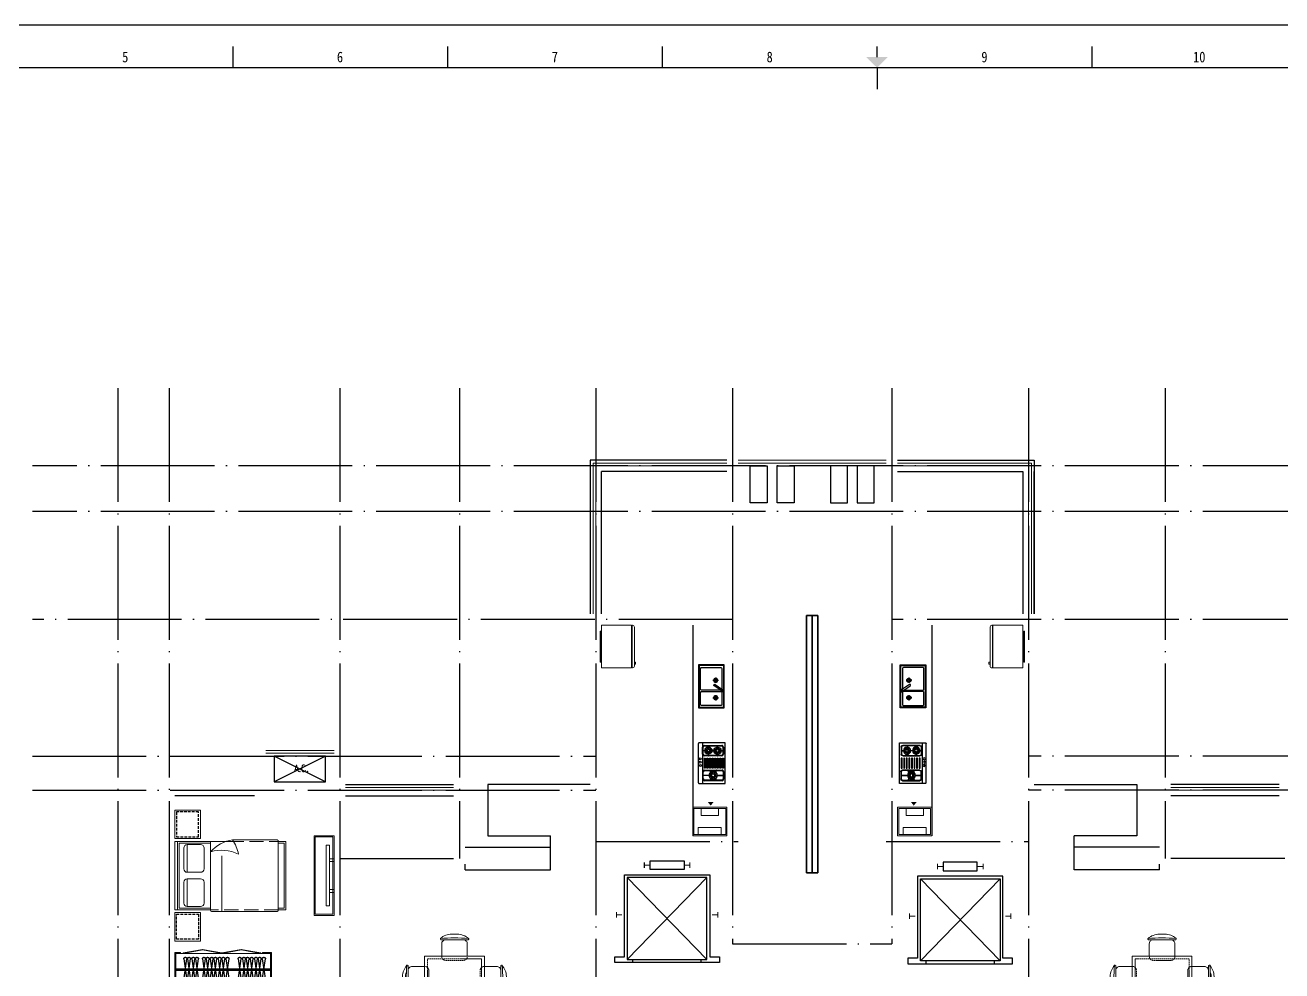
# Model space of a CAD drawing. Extents: x 208319 to 271319, y 1003 to 45500.
# Drawn here: x 225414 to 247492, y 28878 to 45500 of the extents above; entities that cross this region are included whole.
import ezdxf
from ezdxf.enums import TextEntityAlignment as Align

# ---------------------------------------------------------------- set-up
doc = ezdxf.new("R2010")
doc.units = 0
doc.header["$LTSCALE"] = 1000
doc.header["$MEASUREMENT"] = 0
for name, pattern in [('ACAD_ISO02W100', [15, 12, -3]), ('DASH', [0.35, 0.25, -0.1]), ('DOTE', [2.42, 2, -0.2, 0.02, -0.2])]:
    doc.linetypes.add(name, pattern=pattern)
for name, color, linetype in [('DOTE', 1, 'DOTE'), ('fd', 4, 'Continuous'), ('STAIR', 2, 'Continuous'), ('tk', 253, 'Continuous'), ('厨卫', 154, 'Continuous'), ('洁具', 150, 'Continuous'), ('看线', 5, 'Continuous'), ('空调', 8, 'Continuous'), ('管井', 236, 'Continuous'), ('虚线', 251, 'Continuous')]:
    doc.layers.add(name, color=color, linetype=linetype)
for name, color, linetype, lineweight in [('Text-I', 7, 'Continuous', 5), ('家具', 33, 'Continuous', 9), ('房建名称', 7, 'Continuous', 0), ('移动家具', 41, 'Continuous', 20)]:
    doc.layers.add(name, color=color, linetype=linetype, lineweight=lineweight)
doc.styles.add('DIM_FONT', font='SIMPLEX.shx', dxfattribs={"width": 0.8})
doc.styles.add('TKZ1', font='SIMHEI.TTF', dxfattribs={"width": 0.7})

# ---------------------------------------------------------------- blocks, each defined once
blk = doc.blocks.new('fasdf')
for p, q in [((405844, 733593), (342844, 733593)), ((363585, 733218), (363585, 732843)), ((367358, 733218), (367358, 732843)), ((371132, 733218), (371132, 732843)), ((374906, 733031), (374906, 733218)), ((378679, 733218), (378679, 732843)), ((405095, 732843), (344716, 732843)), ((374906, 732843), (374906, 732469))]:
    blk.add_line(p, q)
blk.add_solid([(374718, 733031), (375093, 733031), (374906, 732843)])
at = {"style": 'TKZ1', "width": 0.85}
for s, height, p in [('5', 187, (361698, 733031)), ('6', 187, (365471, 733031)), ('7', 187, (369245, 733031)), ('8', 187, (373019, 733031)), ('9', 187, (376792, 733031)), ('10', 187.3, (380566, 733031))]:
    blk.add_text(s, height=height, dxfattribs=at).set_placement(p, align=Align.MIDDLE)
blk = doc.blocks.new('A$C45025D1E')
for p, q in [((1620, 50), (220, 1490)), ((1620, 1490), (220, 50)), ((320, 0), (320, 50)), ((1520, 0), (1520, 50))]:
    blk.add_line(p, q)
at = {"const_width": 18}
for points in [[(520, 1760), (520, 1660)], [(1320, 1760), (1320, 1660)], [(620, 1710), (520, 1710)], [(1220, 1710), (1320, 1710)], [(30, 885), (30, 785)], [(1810, 885), (1810, 785)], [(130, 835), (30, 835)], [(1710, 835), (1810, 835)]]:
    blk.add_lwpolyline(points, dxfattribs=at)
for points in [[(1220, 1635), (1220, 1785), (620, 1785), (620, 1635)], [(1670, 100), (1670, 1540), (170, 1540), (170, 100), (0, 100), (0, 0), (1840, 0), (1840, 100)], [(220, 50), (220, 1490), (1620, 1490), (1620, 50)]]:
    blk.add_lwpolyline(points, close=True)
blk = doc.blocks.new('ddfdf')
at = {"layer": '洁具', "color": 0}
for p, q in [((15801, -30110), (15801, -30822)), ((16261, -30111), (15801, -30110)), ((15826, -30314), (15826, -30189)), ((15834, -30314), (15834, -30189)), ((15856, -30159), (16163, -30159)), ((15856, -30167), (16163, -30167)), ((15952, -30159), (15957, -30157)), ((15968, -30208), (15952, -30159)), ((15957, -30157), (15973, -30206)), ((15973, -30206), (15968, -30208)), ((16062, -30157), (16046, -30206)), ((16046, -30206), (16051, -30208)), ((16051, -30208), (16067, -30159)), ((16067, -30159), (16062, -30157)), ((16185, -30189), (16185, -30315)), ((16193, -30189), (16193, -30315)), ((16201, -30822), (16202, -30111)), ((16271, -30121), (16271, -30812)), ((15829, -30248), (15829, -30252)), ((15947, -30248), (15829, -30248)), ((15829, -30252), (15947, -30252)), ((15832, -30556), (15832, -30379)), ((15832, -30379), (15849, -30379)), ((15849, -30379), (15849, -30556)), ((16163, -30337), (15856, -30336)), ((16163, -30345), (15856, -30344)), ((15878, -30556), (15878, -30380)), ((15878, -30380), (15894, -30380)), ((15894, -30380), (15894, -30556)), ((15923, -30556), (15923, -30380)), ((15923, -30380), (15940, -30380)), ((15940, -30380), (15940, -30556)), ((15947, -30252), (15947, -30248)), ((15968, -30295), (15952, -30344)), ((15952, -30344), (15957, -30346)), ((15957, -30346), (15973, -30297)), ((15973, -30297), (15968, -30295)), ((15968, -30556), (15968, -30380)), ((15968, -30380), (15985, -30380)), ((15985, -30380), (15985, -30556)), ((16014, -30556), (16014, -30380)), ((16014, -30380), (16030, -30380)), ((16030, -30380), (16030, -30556)), ((16046, -30297), (16051, -30295)), ((16062, -30346), (16046, -30297)), ((16051, -30295), (16067, -30344)), ((16059, -30556), (16059, -30380)), ((16059, -30380), (16076, -30380)), ((16067, -30344), (16062, -30346)), ((16072, -30252), (16072, -30248)), ((16072, -30248), (16190, -30248)), ((16190, -30253), (16072, -30252)), ((16076, -30380), (16076, -30556)), ((16104, -30556), (16104, -30380)), ((16104, -30380), (16121, -30380)), ((16121, -30380), (16121, -30556)), ((16150, -30556), (16150, -30380)), ((16150, -30380), (16166, -30380)), ((16166, -30380), (16166, -30556)), ((16190, -30248), (16190, -30253)), ((15829, -30682), (15829, -30686)), ((15904, -30682), (15829, -30682)), ((15829, -30686), (15904, -30686)), ((15831, -30750), (15831, -30624)), ((15849, -30556), (15832, -30556)), ((15839, -30750), (15839, -30624)), ((15861, -30594), (16167, -30595)), ((15861, -30602), (16167, -30603)), ((15894, -30556), (15878, -30556)), ((15904, -30686), (15904, -30682)), ((15940, -30556), (15923, -30556)), ((15937, -30595), (15937, -30654)), ((15942, -30595), (15937, -30595)), ((15937, -30654), (15942, -30654)), ((15942, -30654), (15942, -30595)), ((15985, -30556), (15968, -30556)), ((15968, -30684), (15968, -30688)), ((16063, -30684), (15968, -30684)), ((16030, -30556), (16014, -30556)), ((16076, -30556), (16059, -30556)), ((16063, -30688), (16063, -30684)), ((16095, -30595), (16095, -30654)), ((16099, -30595), (16095, -30595)), ((16095, -30654), (16099, -30654)), ((16099, -30654), (16099, -30595)), ((16121, -30556), (16104, -30556)), ((16126, -30690), (16126, -30685)), ((16126, -30685), (16199, -30685)), ((16166, -30556), (16150, -30556)), ((16189, -30625), (16189, -30750)), ((16197, -30625), (16197, -30750)), ((16199, -30685), (16199, -30690)), ((15801, -30822), (16261, -30822)), ((16167, -30772), (15861, -30772)), ((16167, -30780), (15861, -30780)), ((15937, -30780), (15937, -30720)), ((15937, -30720), (15942, -30720)), ((15942, -30780), (15937, -30780)), ((15942, -30720), (15942, -30780)), ((15968, -30688), (16063, -30688)), ((16095, -30780), (16095, -30720)), ((16095, -30720), (16099, -30720)), ((16099, -30780), (16095, -30780)), ((16099, -30720), (16099, -30780)), ((16199, -30690), (16126, -30690))]:
    blk.add_line(p, q, dxfattribs=at)
for centre, radius in [((16013, -30253), 70.1), ((16013, -30253), 47.3), ((16013, -30253), 41.8), ((16013, -30253), 25.3), ((16235, -30426), 16.2), ((15936, -30685), 63.7), ((15936, -30685), 43), ((15936, -30685), 38), ((15936, -30685), 23), ((16096, -30687), 63.7), ((16096, -30687), 43), ((16096, -30687), 38), ((16096, -30687), 23), ((16238, -30542), 16.2), ((16240, -30485), 16.2)]:
    blk.add_circle(centre, radius, dxfattribs=at)
for centre, radius, start, end in [((15856, -30189), 30, 89.961, 179.961), ((15856, -30189), 22, 89.961, 179.961), ((16163, -30189), 30, 359.961, 89.961), ((16163, -30189), 22, 359.961, 89.961), ((16261, -30121), 10, 0, 89.961), ((15856, -30314), 30, 179.961, 269.961), ((15856, -30314), 22, 179.961, 269.961), ((16163, -30315), 30, 269.961, 359.961), ((16163, -30315), 22, 269.961, 359.961), ((15861, -30624), 30, 89.961, 179.961), ((15861, -30624), 22, 89.961, 179.961), ((16167, -30625), 30, 359.961, 89.961), ((16167, -30625), 22, 359.961, 89.961), ((15861, -30750), 30, 179.961, 269.961), ((15861, -30750), 22, 179.961, 269.961), ((16167, -30750), 30, 269.961, 359.961), ((16167, -30750), 22, 269.961, 359.961), ((16261, -30812), 10, 269.961, 0)]:
    blk.add_arc(centre, radius, start, end, dxfattribs=at)
blk = doc.blocks.new('A$C1BE601A8')
at = {"layer": '洁具', "color": 0}
for p, q in [((0, 0), (0, 450)), ((0, 450), (757, 450)), ((757, 450), (757, 0)), ((10, 10), (10, 440)), ((10, 440), (747, 440)), ((41, 393), (41, 50)), ((273, 408), (56, 408)), ((226, 300), (130, 300)), ((178, 248), (178, 348)), ((288, 50), (288, 393)), ((315, 427), (293, 411)), ((293, 411), (390, 273)), ((311, 393), (311, 50)), ((412, 288), (315, 427)), ((695, 408), (326, 408)), ((534, 300), (438, 300)), ((486, 248), (486, 348)), ((710, 50), (710, 393)), ((747, 440), (747, 10)), ((757, 0), (0, 0)), ((747, 10), (10, 10)), ((56, 35), (273, 35)), ((326, 35), (695, 35))]:
    blk.add_line(p, q, dxfattribs=at)
for centre, radius in [((178, 300), 36.1), ((178, 300), 27.1), ((486, 300), 36.1), ((486, 300), 27.1)]:
    blk.add_circle(centre, radius, dxfattribs=at)
for centre, radius, start, end in [((56, 393), 15, 90, 180), ((273, 393), 15, 0, 90), ((304, 419), 21.7, 342.6068, 267.3353), ((326, 393), 15, 90, 180), ((401, 281), 13.3, 214.971, 34.971), ((695, 393), 15, 0, 90), ((56, 50), 15, 180, 270), ((273, 50), 15, 270, 0), ((326, 50), 15, 180, 270), ((695, 50), 15, 270, 0)]:
    blk.add_arc(centre, radius, start, end, dxfattribs=at)
blk = doc.blocks.new('A$C6CE46E26')
at = {"layer": 'fd'}
blk.add_lwpolyline([(0, 284, 100, 0, 0), (62, 284, 0, 0, 0)], format="xyseb", dxfattribs=at)
at = {"layer": '家具', "color": 0}
for p, q in [((112, 452), (239, 452)), ((239, 148), (239, 452)), ((445, 98), (445, 502)), ((572, 502), (445, 502)), ((112, 148), (239, 148)), ((572, 98), (445, 98))]:
    blk.add_line(p, q, dxfattribs=at)
for points in [[(592, 0), (592, 600), (92, 600), (92, 0)], [(572, 20), (572, 580), (112, 580), (112, 20)]]:
    blk.add_lwpolyline(points, close=True, dxfattribs=at)
blk = doc.blocks.new('111')
at = {"layer": '空调', "linetype": 'ACAD_ISO02W100'}
for p, q in [((1000, 0), (0, 500)), ((1000, 500), (0, 0))]:
    blk.add_line(p, q, dxfattribs=at)
blk.add_lwpolyline([(0, 500), (0, 0), (1000, 0), (1000, 500)], close=True, dxfattribs=at)
at = {"layer": 'Text-I', "style": 'DIM_FONT', "width": 0.8}
blk.add_text('A.C.', height=140, dxfattribs=at).set_placement((675, 262), align=Align.MIDDLE_RIGHT)
blk = doc.blocks.new('A$C40221361')
at = {"color": 0}
for p, q in [((1023, 1725), (563, 1725)), ((1023, 1725), (563, 1725)), ((1610, 1725), (1150, 1725)), ((1610, 1725), (1150, 1725)), ((2196, 1725), (1736, 1725)), ((2196, 1725), (1736, 1725)), ((568, 1438), (1018, 1438)), ((1155, 1438), (1605, 1438)), ((1741, 1439), (2191, 1439)), ((100, 683), (100, 1143)), ((100, 683), (100, 1143)), ((386, 1138), (386, 688)), ((2373, 1138), (2373, 688)), ((2659, 683), (2659, 1143)), ((2659, 683), (2659, 1143)), ((1018, 388), (568, 388)), ((1605, 388), (1155, 388)), ((2191, 389), (1741, 389)), ((563, 100), (1023, 100)), ((563, 100), (1023, 100)), ((1150, 100), (1610, 100)), ((1150, 100), (1610, 100)), ((1736, 100), (2196, 100)), ((1736, 100), (2196, 100))]:
    blk.add_line(p, q, dxfattribs=at)
at = {"color": 0, "linetype": 'DASH', "ltscale": 0.1}
for p, q in [((950, 1365), (635, 1365)), ((950, 1365), (635, 1365)), ((1537, 1365), (1222, 1365)), ((1537, 1365), (1222, 1365)), ((2124, 1365), (1809, 1365)), ((2124, 1365), (1809, 1365)), ((460, 756), (460, 1071)), ((460, 756), (460, 1071)), ((2299, 756), (2299, 1071)), ((2299, 756), (2299, 1071)), ((635, 460), (950, 460)), ((635, 460), (950, 460)), ((1222, 460), (1537, 460)), ((1222, 460), (1537, 460)), ((1809, 460), (2124, 460)), ((1809, 460), (2124, 460))]:
    blk.add_line(p, q, dxfattribs=at)
at = {"color": 0, "linetype": 'DASH'}
for p, q in [((1605, 388), (1605, 393)), ((1605, 388), (1605, 393)), ((2191, 389), (2191, 393)), ((2191, 389), (2191, 393))]:
    blk.add_line(p, q, dxfattribs=at)
at = {"color": 0}
for points in [[(1018, 1438), (1018, 1657, 0.414214), (950, 1725), (1023, 1725, 0.319431), (1041, 1737, 0.307703), (1039, 1748, 0.187559), (842, 1825), (743, 1825, 0.171658), (547, 1748, 0.324647), (544, 1737, 0.302537), (563, 1725), (635, 1725, 0.414214), (568, 1657), (568, 1438)], [(1605, 1439), (1605, 1657, 0.414214), (1537, 1725), (1610, 1725, 0.319431), (1628, 1737, 0.307703), (1625, 1748, 0.187559), (1429, 1825), (1330, 1825, 0.171658), (1134, 1748, 0.324647), (1131, 1737, 0.302537), (1150, 1725), (1222, 1725, 0.414214), (1155, 1657), (1155, 1438)], [(2191, 1439), (2191, 1657, 0.414214), (2124, 1725), (2196, 1725, 0.319431), (2215, 1737, 0.307703), (2212, 1748, 0.187559), (2016, 1825), (1917, 1825, 0.171658), (1721, 1748, 0.324647), (1718, 1737, 0.302537), (1736, 1725), (1809, 1725, 0.414214), (1741, 1657), (1741, 1439)], [(1155, 388), (1018, 388), (1018, 168, -0.414214), (950, 100), (1023, 100, -0.319431), (1041, 88, -0.307703), (1039, 76, -0.187559), (842, 0), (743, 0, -0.171658), (547, 76, -0.324647), (544, 88, -0.302537), (563, 100), (635, 100, -0.414214), (568, 168), (568, 388), (386, 388), (386, 1438)], [(386, 688), (168, 688, -0.414214), (100, 756), (100, 683, -0.319431), (88, 665, -0.307703), (76, 668, -0.187559), (0, 864), (0, 963, -0.171658), (76, 1159, -0.324647), (88, 1162, -0.302537), (100, 1143), (100, 1071, -0.414214), (168, 1138), (386, 1138)], [(2373, 688), (2592, 688, 0.414214), (2659, 756), (2659, 683, 0.319431), (2672, 665, 0.307703), (2683, 668, 0.187559), (2759, 864), (2759, 963, 0.171658), (2683, 1159, 0.324647), (2672, 1162, 0.302537), (2659, 1143), (2659, 1071, 0.414214), (2592, 1138), (2373, 1138)], [(1605, 388), (1605, 168, -0.414214), (1537, 100), (1610, 100, -0.319431), (1628, 88, -0.307703), (1625, 76, -0.187559), (1429, 0), (1330, 0, -0.171658), (1134, 76, -0.324647), (1131, 88, -0.302537), (1150, 100), (1222, 100, -0.414214), (1155, 168), (1155, 388)], [(2191, 389), (2191, 168, -0.414214), (2124, 100), (2196, 100, -0.319431), (2215, 88, -0.307703), (2212, 76, -0.187559), (2016, 0), (1917, 0, -0.171658), (1721, 76, -0.324647), (1718, 88, -0.302537), (1736, 100), (1809, 100, -0.414214), (1741, 168), (1741, 389)], [(918, 62, -0.079824), (842, 50), (744, 50, -0.059527), (682, 60, -0.059527)]]:
    blk.add_lwpolyline(points, format="xyb", dxfattribs=at)
for points in [[(568, 1438), (386, 1438), (386, 913)], [(1155, 1438), (1018, 1438)], [(2373, 913), (2373, 1438), (1155, 1438)], [(2373, 1438), (2373, 388), (1605, 388)]]:
    blk.add_lwpolyline(points, dxfattribs=at)
at = {"color": 0, "linetype": 'DASH', "ltscale": 0.1}
blk.add_lwpolyline([(436, 438), (436, 1388), (2323, 1388), (2323, 438)], close=True, dxfattribs=at)
at = {"color": 0}
for centre, start, end in [((793, -953), 84.8023, 95.1977), ((793, -953), 84.8023, 95.1977), ((1380, -953), 84.8023, 95.1977), ((1380, -953), 84.8023, 95.1977), ((1966, -953), 84.8023, 95.1977), ((1966, -953), 84.8023, 95.1977), ((2778, 913), 174.8023, 185.1977), ((2778, 913), 174.8023, 185.1977), ((-19, 913), 354.8023, 5.1977), ((-19, 913), 354.8023, 5.1977), ((793, 2778), 264.8023, 275.1977), ((793, 2778), 264.8023, 275.1977), ((1380, 2778), 264.8023, 275.1977), ((1380, 2778), 264.8023, 275.1977), ((1966, 2778), 264.8023, 275.1977), ((1966, 2778), 264.8023, 275.1977)]:
    blk.add_arc(centre, 2713, start, end, dxfattribs=at)
at = {"color": 0, "linetype": 'DASH', "ltscale": 0.1}
for centre, start, end in [((635, 1432), 180, 270), ((635, 1432), 180, 270), ((950, 1432), 270, 0), ((950, 1432), 270, 0), ((1222, 1432), 180, 270), ((1222, 1432), 180, 270), ((1537, 1432), 270, 0), ((1537, 1432), 270, 0), ((1809, 1432), 180, 270), ((1809, 1432), 180, 270), ((2124, 1432), 270, 0), ((2124, 1432), 270, 0), ((393, 1071), 0, 90), ((393, 1071), 0, 90), ((2367, 1071), 90, 180), ((2367, 1071), 90, 180), ((393, 756), 270, 0), ((393, 756), 270, 0), ((2367, 756), 180, 270), ((2367, 756), 180, 270), ((635, 393), 90, 180), ((635, 393), 90, 180), ((950, 393), 0, 90), ((950, 393), 0, 90), ((1222, 393), 90, 180), ((1537, 393), 0, 90), ((1537, 393), 0, 90), ((1809, 393), 90, 180), ((2124, 393), 0, 90), ((2124, 393), 0, 90)]:
    blk.add_arc(centre, 67.5, start, end, dxfattribs=at)
blk = doc.blocks.new('A$C18784298')
at = {"layer": '移动家具', "color": 251, "ltscale": 40}
for points in [[(0, 1066), (58, 1066), (58, 0), (0, 0)], [(58, 828), (140, 828), (140, 780), (58, 780)], [(58, 239), (140, 239), (140, 287), (58, 287)]]:
    blk.add_lwpolyline(points, close=True, dxfattribs=at)
blk = doc.blocks.new('ytjhgkj')
at = {"layer": '移动家具', "color": 0, "ltscale": 0.5}
blk.add_lwpolyline([(34949, 26116), (34599, 26116), (34599, 27516), (34949, 27516)], close=True, dxfattribs=at)
at = {"layer": '移动家具', "color": 0, "ltscale": 40}
blk.add_lwpolyline([(34929, 26136), (34619, 26136), (34619, 27496), (34929, 27496)], close=True, dxfattribs=at)
at = {"layer": '虚线', "xscale": -1}
blk.add_blockref('A$C18784298', (34739, 26283), dxfattribs=at)
blk = doc.blocks.new('yg2')
at = {"layer": '家具', "color": 0}
for p, q in [((429074, 225511), (429074, 226111)), ((430774, 226111), (429074, 226111)), ((429094, 226091), (430754, 226091)), ((429094, 225511), (429094, 226091)), ((430754, 225511), (430754, 226091)), ((430774, 225511), (430774, 226111)), ((429074, 225511), (429094, 225511)), ((429174, 225531), (429094, 225531)), ((429174, 225511), (429094, 225511)), ((429174, 225531), (429174, 225511)), ((430234, 225531), (430754, 225531)), ((430614, 225531), (430614, 225511)), ((430614, 225511), (430754, 225511)), ((430754, 225511), (430774, 225511))]:
    blk.add_line(p, q, dxfattribs=at)
for points in [[(429094, 225531), (430754, 225531), (430754, 226091), (429094, 226091)], [(429224, 225521), (429564, 225458), (429565, 225468), (429225, 225531)], [(429904, 225521), (429564, 225458), (429562, 225468), (429902, 225531)], [(429904, 225521), (430244, 225458), (430245, 225468), (429905, 225531)], [(430584, 225521), (430244, 225458), (430242, 225468), (430582, 225531)]]:
    blk.add_lwpolyline(points, close=True, dxfattribs=at)
at = {"layer": '虚线', "color": 0}
for p, q in [((429235, 225999), (429289, 225624)), ((429235, 225624), (429289, 225999)), ((429269, 226021), (429254, 226021)), ((429299, 225999), (429353, 225624)), ((429299, 225624), (429353, 225999)), ((429333, 226021), (429319, 226021)), ((429373, 225999), (429427, 225624)), ((429373, 225624), (429427, 225999)), ((429407, 226021), (429392, 226021)), ((429437, 225999), (429491, 225624)), ((429437, 225624), (429491, 225999)), ((429471, 226021), (429457, 226021)), ((429560, 225999), (429614, 225624)), ((429560, 225624), (429614, 225999)), ((429594, 226021), (429580, 226021)), ((429624, 225999), (429678, 225624)), ((429624, 225624), (429678, 225999)), ((429658, 226021), (429644, 226021)), ((429698, 225999), (429752, 225624)), ((429698, 225624), (429752, 225999)), ((429732, 226021), (429718, 226021)), ((429762, 225999), (429816, 225624)), ((429762, 225624), (429816, 225999)), ((429796, 226021), (429782, 226021)), ((429836, 225999), (429890, 225624)), ((429836, 225624), (429890, 225999)), ((429870, 226021), (429856, 226021)), ((429900, 225999), (429954, 225624)), ((429900, 225624), (429954, 225999)), ((429934, 226021), (429920, 226021)), ((429974, 225999), (430028, 225624)), ((429974, 225624), (430028, 225999)), ((430008, 226021), (429994, 226021)), ((430189, 225999), (430243, 225624)), ((430189, 225624), (430243, 225999)), ((430223, 226021), (430209, 226021)), ((430262, 225999), (430316, 225624)), ((430262, 225624), (430316, 225999)), ((430296, 226021), (430282, 226021)), ((430327, 225999), (430381, 225624)), ((430327, 225624), (430381, 225999)), ((430361, 226021), (430346, 226021)), ((430400, 225999), (430454, 225624)), ((430400, 225624), (430454, 225999)), ((430434, 226021), (430420, 226021)), ((430475, 225999), (430529, 225624)), ((430475, 225624), (430529, 225999)), ((430509, 226021), (430494, 226021)), ((430539, 225999), (430593, 225624)), ((430539, 225624), (430593, 225999)), ((430573, 226021), (430559, 226021)), ((430613, 225999), (430667, 225624)), ((430613, 225624), (430667, 225999)), ((430647, 226021), (430632, 226021)), ((429094, 225821), (430754, 225821)), ((429094, 225801), (430754, 225801)), ((429269, 225601), (429254, 225601)), ((429333, 225601), (429319, 225601)), ((429407, 225601), (429392, 225601)), ((429471, 225601), (429457, 225601)), ((429594, 225601), (429580, 225601)), ((429658, 225601), (429644, 225601)), ((429732, 225601), (429718, 225601)), ((429796, 225601), (429782, 225601)), ((429870, 225601), (429856, 225601)), ((429934, 225601), (429920, 225601)), ((430008, 225601), (429994, 225601)), ((430223, 225601), (430209, 225601)), ((430296, 225601), (430282, 225601)), ((430361, 225601), (430346, 225601)), ((430434, 225601), (430420, 225601)), ((430509, 225601), (430494, 225601)), ((430573, 225601), (430559, 225601)), ((430647, 225601), (430632, 225601))]:
    blk.add_line(p, q, dxfattribs=at)
for centre, start, end in [((429254, 226001), 90, 187.5946), ((429269, 226001), 352.4054, 90), ((429319, 226001), 90, 187.5946), ((429333, 226001), 352.4054, 90), ((429392, 226001), 90, 187.5946), ((429407, 226001), 352.4054, 90), ((429457, 226001), 90, 187.5946), ((429471, 226001), 352.4054, 90), ((429580, 226001), 90, 187.5946), ((429594, 226001), 352.4054, 90), ((429644, 226001), 90, 187.5946), ((429658, 226001), 352.4054, 90), ((429718, 226001), 90, 187.5946), ((429732, 226001), 352.4054, 90), ((429782, 226001), 90, 187.5946), ((429796, 226001), 352.4054, 90), ((429856, 226001), 90, 187.5946), ((429870, 226001), 352.4054, 90), ((429920, 226001), 90, 187.5946), ((429934, 226001), 352.4054, 90), ((429994, 226001), 90, 187.5946), ((430008, 226001), 352.4054, 90), ((430209, 226001), 90, 187.5946), ((430223, 226001), 352.4054, 90), ((430282, 226001), 90, 187.5946), ((430296, 226001), 352.4054, 90), ((430346, 226001), 90, 187.5946), ((430361, 226001), 352.4054, 90), ((430420, 226001), 90, 187.5946), ((430434, 226001), 352.4054, 90), ((430494, 226001), 90, 187.5946), ((430509, 226001), 352.4054, 90), ((430559, 226001), 90, 187.5946), ((430573, 226001), 352.4054, 90), ((430632, 226001), 90, 187.5946), ((430647, 226001), 352.4054, 90), ((429254, 225621), 172.4054, 270), ((429269, 225621), 270, 7.5946), ((429319, 225621), 172.4054, 270), ((429333, 225621), 270, 7.5946), ((429392, 225621), 172.4054, 270), ((429407, 225621), 270, 7.5946), ((429457, 225621), 172.4054, 270), ((429471, 225621), 270, 7.5946), ((429580, 225621), 172.4054, 270), ((429594, 225621), 270, 7.5946), ((429644, 225621), 172.4054, 270), ((429658, 225621), 270, 7.5946), ((429718, 225621), 172.4054, 270), ((429732, 225621), 270, 7.5946), ((429782, 225621), 172.4054, 270), ((429796, 225621), 270, 7.5946), ((429856, 225621), 172.4054, 270), ((429870, 225621), 270, 7.5946), ((429920, 225621), 172.4054, 270), ((429934, 225621), 270, 7.5946), ((429994, 225621), 172.4054, 270), ((430008, 225621), 270, 7.5946), ((430209, 225621), 172.4054, 270), ((430223, 225621), 270, 7.5946), ((430282, 225621), 172.4054, 270), ((430296, 225621), 270, 7.5946), ((430346, 225621), 172.4054, 270), ((430361, 225621), 270, 7.5946), ((430420, 225621), 172.4054, 270), ((430434, 225621), 270, 7.5946), ((430494, 225621), 172.4054, 270), ((430509, 225621), 270, 7.5946), ((430559, 225621), 172.4054, 270), ((430573, 225621), 270, 7.5946), ((430632, 225621), 172.4054, 270), ((430647, 225621), 270, 7.5946)]:
    blk.add_arc(centre, 20, start, end, dxfattribs=at)
at = {"layer": '虚线', "color": 0, "style": 'DIM_FONT', "width": 0.7, "flags": 9}
for tag, p in [('XSIZE', (429263, 225797)), ('YSIZE', (429263, 225797)), ('XSIZE', (429327, 225797)), ('YSIZE', (429327, 225797)), ('XSIZE', (429401, 225797)), ('YSIZE', (429401, 225797)), ('XSIZE', (429465, 225797)), ('YSIZE', (429465, 225797)), ('XSIZE', (429588, 225797)), ('YSIZE', (429588, 225797)), ('XSIZE', (429653, 225797)), ('YSIZE', (429653, 225797)), ('XSIZE', (429726, 225797)), ('YSIZE', (429726, 225797)), ('XSIZE', (429791, 225797)), ('YSIZE', (429791, 225797)), ('XSIZE', (429864, 225797)), ('YSIZE', (429864, 225797)), ('XSIZE', (429929, 225797)), ('YSIZE', (429929, 225797)), ('XSIZE', (430002, 225797)), ('YSIZE', (430002, 225797)), ('XSIZE', (430217, 225797)), ('YSIZE', (430217, 225797)), ('XSIZE', (430291, 225797)), ('YSIZE', (430291, 225797)), ('XSIZE', (430355, 225797)), ('YSIZE', (430355, 225797)), ('XSIZE', (430429, 225797)), ('YSIZE', (430429, 225797)), ('XSIZE', (430503, 225797)), ('YSIZE', (430503, 225797)), ('XSIZE', (430567, 225797)), ('YSIZE', (430567, 225797)), ('XSIZE', (430641, 225797)), ('YSIZE', (430641, 225797))]:
    blk.add_attdef(tag, p, '', height=0.5, rotation=180, dxfattribs=at)
blk = doc.blocks.new('rtyrytr')
at = {"layer": '移动家具', "color": 0}
for p, q in [((439002, 224612), (438373, 224612)), ((438373, 223412), (438373, 224612)), ((438423, 223412), (438423, 224612)), ((438453, 223442), (438453, 224582)), ((439002, 224582), (438453, 224582)), ((438593, 224556), (438593, 224069)), ((439002, 223412), (439002, 224622)), ((440173, 224642), (439022, 224642)), ((439203, 223664), (439203, 224642)), ((440193, 223412), (440193, 224612)), ((440193, 224612), (440323, 224612)), ((440193, 224582), (440293, 224582)), ((440293, 223442), (440293, 224582)), ((440323, 223412), (440323, 224612)), ((438593, 223467), (438593, 223954)), ((439002, 223442), (438453, 223442)), ((440193, 223442), (440293, 223442)), ((439335, 223412), (438373, 223412)), ((440173, 223382), (439390, 223382)), ((440193, 223412), (440323, 223412))]:
    blk.add_line(p, q, dxfattribs=at)
at = {"layer": '移动家具', "color": 0, "linetype": 'DASH'}
for p, q in [((440193, 224612), (439002, 224612)), ((439335, 223412), (440193, 223412))]:
    blk.add_line(p, q, dxfattribs=at)
at = {"layer": '移动家具', "color": 0}
for points in [[(438823, 225162), (438373, 225162), (438373, 224662), (438823, 224662), (438823, 225162), (438743, 225162)], [(438823, 222862), (438373, 222862), (438373, 223362), (438823, 223362), (438823, 222862), (438743, 222862)]]:
    blk.add_lwpolyline(points, dxfattribs=at)
for points in [[(438593, 224556), (438828, 224556, -0.414214), (438888, 224496), (438888, 224129, -0.414214), (438828, 224069), (438593, 224069, -0.414214), (438533, 224129), (438533, 224496, -0.414214)], [(438593, 223467), (438828, 223467, 0.414214), (438888, 223527), (438888, 223894, 0.414214), (438828, 223954), (438593, 223954, 0.414214), (438533, 223894), (438533, 223527, 0.414214)]]:
    blk.add_lwpolyline(points, format="xyb", close=True, dxfattribs=at)
blk.add_lwpolyline([(439002, 223594, 0.183931), (439494, 223636, -0.088637), (439390, 223382, 28871.271551)], format="xyb", dxfattribs=at)
for centre, radius, start, end in [((439022, 224622), 20, 90, 180), ((440162, 224613), 30.7, 357.6884, 69.6917), ((439495, 224034), 661, 221.7382, 260.8368), ((440162, 223410), 30.7, 290.3566, 2.3152)]:
    blk.add_arc(centre, radius, start, end, dxfattribs=at)
at = {"layer": '虚线', "linetype": 'DASH', "ltscale": 0.2}
for points in [[(438793, 225132), (438403, 225132), (438403, 224692), (438793, 224692)], [(438793, 222892), (438403, 222892), (438403, 223332), (438793, 223332)]]:
    blk.add_lwpolyline(points, close=True, dxfattribs=at)
blk = doc.blocks.new('A$C0C200289')
at = {"layer": '家具', "color": 0}
for p, q in [((-150, 72), (-150, 597)), ((600, 597), (-150, 597)), ((500, 623), (-48, 623)), ((-48, 613), (-48, 623)), ((500, 613), (-48, 613)), ((500, 613), (500, 623)), ((600, 72), (600, 597)), ((-144, 72), (-150, 72)), ((-150, 53), (-150, 62)), ((-144, 62), (-150, 62)), ((594, 72), (-144, 72)), ((-144, 62), (-144, 72)), ((594, 62), (-144, 62)), ((568, 22), (-118, 22)), ((499, 22), (499, 0)), ((535, 22), (535, 0)), ((594, 62), (594, 72)), ((594, 72), (600, 72)), ((594, 62), (600, 62)), ((600, 53), (600, 62)), ((499, 0), (535, 0))]:
    blk.add_line(p, q, dxfattribs=at)
for centre, start, end in [((-118, 53), 180, 270), ((568, 53), 270, 0)]:
    blk.add_arc(centre, 31.5, start, end, dxfattribs=at)

msp = doc.modelspace()

# ---------------------------------------------------------------- linework, layer by layer
at = {"layer": 'DOTE'}
for p, q in [((227042, 39119), (227042, 16453)), ((227942, 39119), (227942, 26403)), ((230942, 39119), (230942, 26353)), ((233042, 39119), (233042, 30853)), ((235442, 39119), (235442, 26253)), ((237842, 39119), (237842, 29353)), ((240642, 39119), (240642, 29353)), ((243042, 39119), (243042, 26653)), ((245442, 39119), (245442, 30853)), ((252942, 37753), (225542, 37753)), ((252942, 36953), (225542, 36953)), ((237842, 35053), (225542, 35053)), ((252942, 35053), (240642, 35053)), ((225542, 32653), (235442, 32653)), ((252942, 32653), (243042, 32653)), ((225542, 32053), (235442, 32053)), ((252942, 32053), (243042, 32053)), ((235442, 31153), (237942, 31153)), ((240542, 31153), (243042, 31153)), ((230942, 30853), (233042, 30853)), ((247542, 30853), (245442, 30853)), ((237842, 29353), (240642, 29353))]:
    msp.add_line(p, q, dxfattribs=at)
at = {"layer": 'STAIR'}
for points in [[(239142, 35123), (239242, 35123), (239242, 30603), (239142, 30603)], [(239242, 35123), (239142, 35123), (239142, 30603), (239242, 30603)], [(239242, 35123), (239342, 35123), (239342, 30603), (239242, 30603)], [(239342, 35123), (239242, 35123), (239242, 30603), (239342, 30603)]]:
    msp.add_lwpolyline(points, close=True, dxfattribs=at)
at = {"layer": '厨卫'}
for p, q in [((237142, 34953), (237142, 31253)), ((241342, 34953), (241342, 31253)), ((235342, 32153), (233542, 32153)), ((233542, 32153), (233542, 31253)), ((243142, 32153), (244942, 32153)), ((244942, 32153), (244942, 31253)), ((233542, 31253), (234642, 31253)), ((234642, 30653), (234642, 31253)), ((244942, 31253), (243842, 31253)), ((243842, 30653), (243842, 31253)), ((233142, 31053), (234642, 31053)), ((245342, 31053), (243842, 31053)), ((233142, 30653), (233142, 30753)), ((245342, 30653), (245342, 30753))]:
    msp.add_line(p, q, dxfattribs=at)
for points in [[(233142, 30653), (234642, 30653)], [(245342, 30653), (243842, 30653)]]:
    msp.add_lwpolyline(points, dxfattribs=at)
at = {"layer": '家具'}
for p, q in [((237942, 37853), (240542, 37853)), ((237942, 37803), (240542, 37803)), ((229642, 32753), (230842, 32753)), ((229642, 32703), (230842, 32703)), ((231042, 32103), (232942, 32103)), ((231042, 32053), (232942, 32053)), ((247442, 32103), (245542, 32103)), ((247442, 32053), (245542, 32053))]:
    msp.add_line(p, q, dxfattribs=at)
for points in [[(237742, 37803), (235392, 37803), (235392, 35153)], [(240742, 37803), (243092, 37803), (243092, 35153)], [(237742, 37753), (235442, 37753), (235442, 35153)], [(240742, 37753), (243042, 37753), (243042, 35153)]]:
    msp.add_lwpolyline(points, dxfattribs=at)
at = {"layer": '看线'}
for p, q in [((235542, 35153), (235542, 37653)), ((237742, 37653), (235542, 37653)), ((243142, 35153), (243142, 37653)), ((231042, 32153), (232942, 32153)), ((247442, 32153), (245542, 32153)), ((229442, 31953), (228042, 31953)), ((231042, 31953), (232942, 31953)), ((247442, 31953), (245542, 31953))]:
    msp.add_line(p, q, dxfattribs=at)
for points in [[(237742, 37853), (235342, 37853), (235342, 35153)], [(240742, 37853), (243142, 37853), (243142, 35153)], [(240742, 37653), (242942, 37653), (242942, 35153)]]:
    msp.add_lwpolyline(points, dxfattribs=at)
at = {"layer": '空调'}
for points in [[(238152, 37753), (238452, 37753), (238452, 37103), (238152, 37103)], [(238623, 37753), (238923, 37753), (238923, 37103), (238623, 37103)], [(239861, 37753), (239561, 37753), (239561, 37103), (239861, 37103)], [(240332, 37753), (240032, 37753), (240032, 37103), (240332, 37103)]]:
    msp.add_lwpolyline(points, close=True, dxfattribs=at)

# ---------------------------------------------------------------- block references
at = {"layer": 'STAIR', "xscale": -1}
msp.add_blockref('A$C45025D1E', (237612, 29027), dxfattribs=at)
at = {"layer": 'STAIR'}
msp.add_blockref('A$C45025D1E', (240922, 29003), dxfattribs=at)
at = {"layer": 'tk'}
msp.add_blockref('fasdf', (-134525, -688092), dxfattribs=at)
at = {"layer": '厨卫', "xscale": -1}
for name, p, rotation in [('A$C0C200289', (236139, 34803), 90), ('A$C1BE601A8', (237246, 33500), 269.9999999466392), ('ddfdf', (224971, 2062), 180), ('ddfdf', (224971, 2062), 180.0000000016676)]:
    msp.add_blockref(name, p, dxfattribs=dict(at, rotation=rotation))
at = {"layer": '厨卫'}
for name, p, rotation in [('A$C0C200289', (242345, 34803), 270), ('A$C1BE601A8', (241238, 33500), 90.00000005336085), ('ddfdf', (253513, 2062), 180)]:
    msp.add_blockref(name, p, dxfattribs=dict(at, rotation=rotation))
at = {"layer": '家具', "xscale": -1}
for name, p, rotation in [('rtyrytr', (-210331, 254565), 180), ('A$C40221361', (246301, 29523), 90), ('yg2', (-201032, 254714), 180)]:
    msp.add_blockref(name, p, dxfattribs=dict(at, rotation=rotation))
at = {"layer": '家具'}
for name, p, rotation in [('ytjhgkj', (265441, 57369), 180), ('A$C40221361', (232044, 29523), 270)]:
    msp.add_blockref(name, p, dxfattribs=dict(at, rotation=rotation))
at = {"layer": '房建名称', "xscale": 0.8999999999068677, "yscale": 0.9000000000232831, "zscale": 0.9}
msp.add_blockref('111', (229788, 32203), dxfattribs=at)
at = {"layer": '管井', "xscale": -1, "rotation": 90}
msp.add_blockref('A$C6CE46E26', (237742, 31845), dxfattribs=at)
at = {"layer": '管井', "rotation": 270}
msp.add_blockref('A$C6CE46E26', (240742, 31845), dxfattribs=at)
msp.add_blockref('A$C6CE46E26', (240742, 31845), dxfattribs=at)
msp.add_blockref('A$C6CE46E26', (240742, 31845), dxfattribs=at)

doc.saveas('drawing.dxf')
